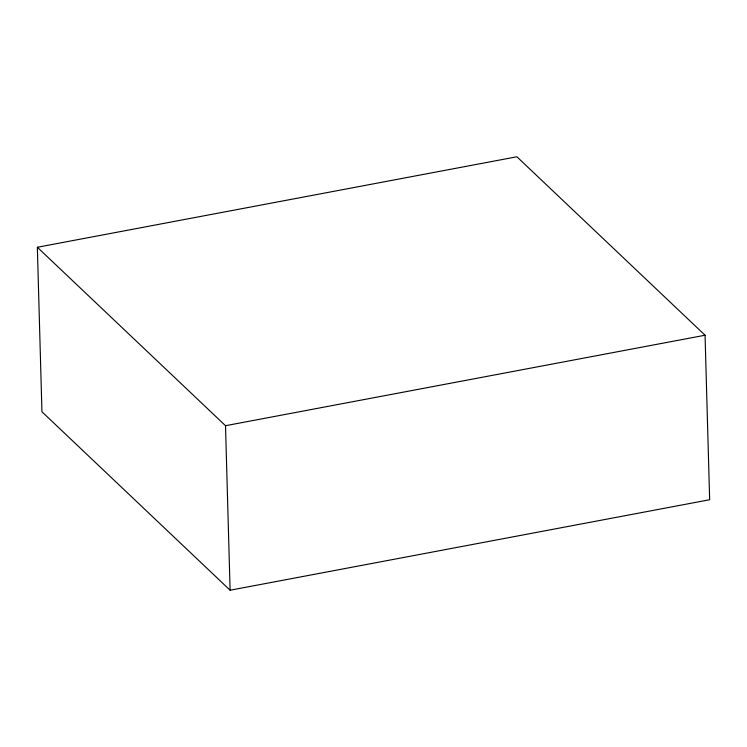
<?xml version="1.0" encoding="UTF-8"?>
<svg xmlns="http://www.w3.org/2000/svg" width="747" height="747" viewBox="0 0 747 747"><rect width="100%" height="100%" fill="white"/><g stroke="black" fill="none" stroke-linecap="round" stroke-linejoin="round"><path stroke-width="1.12" d="M37.35 247.266L516.896 156.777L705.056 335.226L709.65 499.734L230.104 590.223L41.944 411.774L37.35 247.266L225.51 425.706L230.104 590.223M225.51 425.706L705.056 335.226"/></g></svg>
